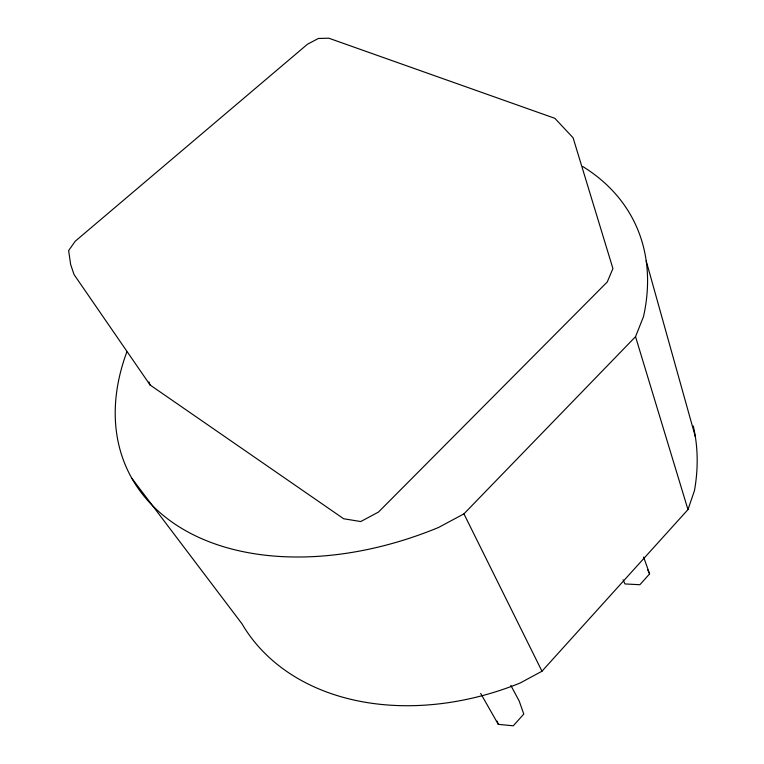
<?xml version="1.0" encoding="UTF-8"?>
<svg xmlns="http://www.w3.org/2000/svg" width="764" height="764" viewBox="0 0 764 764"><rect width="100%" height="100%" fill="white"/><g stroke="black" fill="none" stroke-linecap="round" stroke-linejoin="round"><path stroke-width="1.15" d="M131.8 478.245L242.007 623.835A248.185 187.228 -26.3 0 0 520.103 683.045L541.972 671.222L687.972 509.588L694.447 490.689A248.185 187.228 -26.3 0 0 693.282 426.026M126.805 352.032A282.117 188.106 -26.4 0 0 438.612 527.446L463.929 513.866L635.533 336.676L643.469 316.707A282.117 188.106 -26.4 0 0 582.808 166.552M643.622 557.08L649.601 573.907L639.898 584.718L624.933 583.944L623.071 579.771M480.661 693.397L498.271 724.348L513.274 725.8L523.789 714.092L519.234 701.123L510.82 685.384M150.097 384.999L343.666 518.756L360.751 521.545L378.505 512.042L607.256 281.983L612.919 268.556L573.086 137.778L554.874 118.334L328.806 38.2L318.387 38.477L307.491 44.207L75.206 241.243L68.636 250.602L70.622 264.401L74.06 274.572L150.097 384.999L148.951 381.914M463.929 513.866L541.972 671.222M647.671 569.753L649.601 573.907M497.183 721.092L498.271 724.348M635.533 336.676L687.972 509.588M646.21 260.982L695.364 436.779"/></g></svg>
